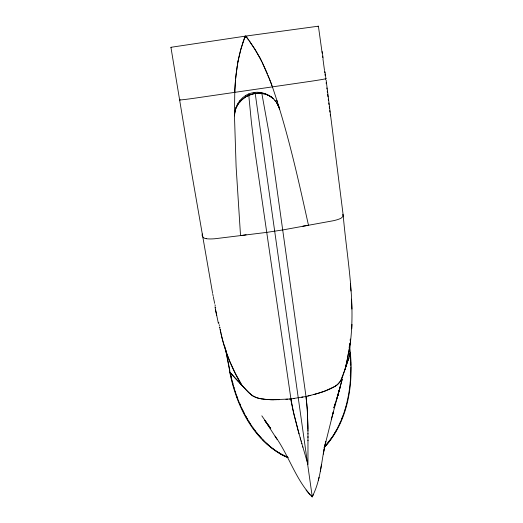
<?xml version="1.0" encoding="UTF-8"?>
<svg xmlns="http://www.w3.org/2000/svg" width="523" height="523" viewBox="0 0 523 523"><rect width="100%" height="100%" fill="white"/><g stroke="black" fill="none" stroke-linecap="round" stroke-linejoin="round"><path stroke-width="0.78" d="M342.866 214.286L343.023 216.411L341.146 218.15A16.514 3.465 -7.3 0 1 333.347 220.726L282.917 229.917L266.645 232.395L214.94 238.736A16.592 3.498 -9.1 0 1 206.154 238.671M246.13 234.801L240.534 235.657L236.108 166.582L234.467 115.681M253.25 92.669L252.452 92.819A21.855 21.574 69 0 0 250.027 93.467L248.85 93.898L249.046 98.043L251.426 122.519L254.878 150.696L290.958 399.167M235.049 110.68L234.539 114.158A4.988 1.026 -88.5 0 0 234.513 114.674A4.851 1.007 -88.6 0 0 234.474 115.786L234.474 115.465M234.474 115.59L235.239 110.379M350.371 342.63C355.607 300.124 346.827 257.401 343.18 215.149M350.299 374.926L350.26 375.808M234.755 92.231L234.814 90.878M234.768 91.983L234.467 115.792M234.487 115.138L234.539 114.158M234.775 91.845L234.801 91.264M234.807 91.1L234.853 90.1M234.827 90.662L235.089 85.831M351.992 324.378L351.776 328.843M234.879 89.511L235.37 81.804M235.115 85.393L235.513 80.104M350.456 379.28L350.828 366.741M350.456 379.299L350.214 382.391M235.507 80.124L236.069 74.436M350.292 339.061L350.155 340.532M350.207 382.424L349.527 388.589M235.664 78.391L237.187 66.146M202.27 233.944C201.42 236.514 203.807 238.547 206.199 238.658M349.874 343.206L349.684 344.807M236.121 73.998L237.926 61.806M349.331 346.984L349.39 346.494L349.292 347.847M349.286 347.318L349.161 348.298M349.521 388.635L348.573 394.728M348.978 349.612L348.861 350.436M325.417 78.816A15.52 0.53 -8.1 0 0 325.907 78.627L325.012 71.834M348.743 351.253L347.697 357.431L348.73 351.325M348.978 349.992L348.906 350.482M349.678 351.07L349.469 348.462L350.475 341.911L349.299 349.22M237.324 65.27L238.07 61.041M275.091 436.13C288.886 455.448 295.58 479.513 312.126 496.824C321.194 479.813 321.194 459.907 325.803 441.53L323.299 454.069L323.436 453.33M321.429 464.855L320.311 471.216M348.566 394.793L346.625 403.815M347.638 357.784L345.402 368.133M238.004 61.374L240.907 48.966L245.189 36.159M347.625 357.81L347.364 359.131M324.064 449.963L324.214 449.192M347.285 359.504L346.435 363.433M325.064 444.975L333.367 411.778L331.268 419.688M234.958 111.497L235.049 111.092M235.082 110.536L235.272 109.752M347.932 360.765L350.345 352.724C353.417 385.948 347.612 422.695 323.953 447.773M346.35 363.799L345.056 369.173L345.618 367.486M349.887 354.176L350.247 353.175M318.311 480.402L319.076 477.296M235.069 111.007L235.507 109.49M346.605 403.88L345.834 406.802M235.291 109.673L235.762 108.084M337.27 397.434L342.238 379.201L332.34 415.602M349.907 354.489L349.371 356.326M340.028 387.34L337.688 395.715L340.519 385.765M345.814 406.868L344.964 409.777M336.492 399.892L338.152 394.081L335.008 404.384M344.945 409.836L343.003 415.648M235.37 109.922L235.795 108.692M348.848 357.98L348.063 360.354M344.657 370.382L340.715 380.698A47.096 19.318 -8.2 0 1 339.564 382.405L337.132 384.83A29.138 12.049 -7.6 0 1 335.537 385.994M343.572 373.749L344.892 369.663M344.605 370.559L345.01 369.303M242.58 43.487L242.973 42.311M344.847 369.813L345.128 368.95M343.271 374.664L342.892 375.789M345.481 367.891L345.86 366.754M235.795 107.98L237.573 103.966M345.592 367.545L346.187 365.793M243.064 42.043L243.273 41.422M345.945 366.512L346.494 364.91M347.945 360.7L346.409 365.146M333.864 407.835L335.321 403.553L333.877 407.75M235.533 109.405L235.729 108.869M346.18 365.832L346.389 365.204M346.592 364.616L347.344 362.459M243.509 40.748L244.62 37.669M342.768 376.135L342.127 377.828M342.99 415.693L342.467 417.099M235.755 108.797L236.115 107.908M342.454 417.138L340.728 421.414M341.794 418.407L341.97 417.936M342.094 377.9L341.578 379.064M340.264 422.172L340.434 421.767M340.721 421.433L336.662 429.814M236.108 107.915L236.37 107.333M339.617 423.65L339.826 423.179M236.246 107.601L237.364 105.463M341.512 379.201L340.957 380.28M236.841 106.391L237.148 105.836M312.179 496.83L313.512 494.34M336.4 430.187L336.139 430.671M336.609 429.899L335.099 432.567M335.668 431.527L335.903 431.102M237.599 103.914L239.861 100.566M335.406 431.991L335.655 431.547M334.89 432.881L335.151 432.436M335.08 432.599L333.445 435.273M340.826 380.515L338.289 383.81A26.581 11.009 -7.5 0 1 336.25 385.503L335.027 386.32M237.462 105.3L237.926 104.554M334.282 433.92L333.909 434.535M334.687 433.253L334.432 433.678M333.713 434.861L332.713 436.444M237.834 104.692L238.651 103.482M333.432 435.286L332.909 436.097M332.602 436.62L330.765 439.353M332.543 436.659L324.489 446.93M238.24 104.07L241.528 100.135L245.464 97.043M330.614 439.568L329.242 441.458M329.072 441.687L326.672 444.707M318.533 26.163L245.045 36.185L244.463 36.924L246.353 36.649M245.052 37.041L245.836 36.067M239.907 100.508L242.652 97.677L245.758 95.428M239.756 102.044L240.456 101.246M326.542 444.857L324.502 447.185M240.534 101.161L241.129 100.527M241.214 100.442L242.528 99.213M179.454 99.73L179.382 99.841A32.308 1.105 -8.3 0 0 179.415 99.88L179.592 99.919A15.598 0.536 -8.4 0 0 180.363 99.926M242.816 98.971L243.339 98.546M243.43 98.474L244.398 97.755M244.62 97.598L244.954 97.37M212.619 293.325L191.732 173.283L170.929 47.299L245.045 36.185M245.372 97.101L246.176 96.611M335.289 386.157L332.968 387.523M334.942 386.379L324.829 391.106M245.836 95.382L247.274 94.604A22.064 21.783 69.1 0 1 248.85 93.898M246.006 96.709L246.993 96.16M332.837 387.589L331.608 388.216M331.536 388.249L330.941 388.543M330.745 388.635L329.967 389.001A47.148 19.155 -8 0 1 322.939 391.766L316.729 393.714M318.004 26.425L318.415 26.255L322.175 53.274M321.985 392.093L323.456 391.596A46.207 18.789 -8 0 0 324.698 391.152M321.769 392.165L320.959 392.427M320.769 392.492L319.801 392.793M319.592 392.858L317.834 393.394M317.553 393.479L315.715 394.002M316.474 393.786L307.89 396.042M315.461 394.074L314.761 394.27M314.571 394.316L313.8 394.525M310.433 395.401L310.793 395.31M308.982 395.767L309.708 395.584M308.4 395.911L306.001 396.512L306.942 405.148M306.707 396.336L306.001 396.512L269.574 136.124L261.833 93.388L258.159 92.283A21.855 21.574 69.1 0 0 255.649 92.355L254.864 92.434M302.588 397.055L302.948 396.996M290.965 398.912L305.955 396.519M293.978 398.428L294.344 398.376M301.699 397.199L302.15 397.127M253.426 92.643L255.211 93.473L312.205 496.497A17.004 0.51 80.8 0 1 312.087 496.758A17.409 0.523 80.8 0 1 311.93 496.281L311.793 495.739M254.623 93.558L248.824 95.291A23.274 22.816 88.1 0 1 250.465 94.624A23.189 22.731 88.1 0 1 254.845 93.525L255.577 93.421A23.162 22.705 88.6 0 1 260.075 93.218L261.833 93.388A23.274 22.809 88.6 0 0 260.081 93.218L255.793 93.388M302.895 226.171L308.492 225.321C298.149 178.742 287.872 131.953 272.365 86.753M325.561 78.796A14.788 0.503 -8.1 0 1 318.925 80.019L315.624 80.549A34.74 1.157 -8.1 0 1 310.78 81.287L195.981 97.997A34.904 1.17 -8.3 0 1 191.006 98.69L187.535 99.148A14.866 0.51 -8.4 0 1 180.226 99.945M244.666 37.094L246.287 36.865L248.915 40.343L255.028 49.378L260.081 58.19M244.28 37.153L246.706 36.806M244.529 37.277L246.941 36.93M254.668 92.46L255.211 93.473M290.677 398.938L292.913 409.816M289.448 399.029L290.925 398.918M289.664 399.016L273.013 399.742A47.181 19.174 -8.5 0 1 265.233 399.343L260.565 398.683M287.441 399.173L287.82 399.147M285.924 399.284L286.682 399.232M279.419 399.644L278.053 399.69M276.922 399.716L277.295 399.709M276.477 399.729L275.575 399.742M275.157 399.742L274.745 399.749M274.052 399.749L272.457 399.742A46.24 18.815 -8.5 0 1 271.104 399.716L270.953 399.709M270.934 399.709L264.318 399.239M264.095 399.212L263.402 399.127M263.324 399.114L261.892 398.912M261.742 398.886L259.552 398.474L259.879 398.546M260.421 398.657L260.016 398.572M263.755 93.715L264.337 93.846M264.023 93.774L264.821 93.977M264.54 93.898L265.488 94.166M265.39 94.133L265.978 94.323M265.932 94.31L269.123 95.663M170.949 47.358L171.289 47.488M266.808 94.617L267.514 94.898M287.977 457.448C254.054 443.001 236.403 406.201 229.702 371.801L230.074 372.284M287.918 457.272L282.309 454.677M287.918 457.71L284.505 456.187M267.613 94.944L268.423 95.31M284.486 456.18L282.315 455.062M268.632 95.415L272.568 97.938M259.415 92.362A22.064 21.783 69.3 0 1 261.127 92.584L265.71 93.885L270.228 96.284M281.995 454.507L280.851 453.879M282.041 454.912L280.393 453.984M280.603 453.742L279.393 453.036M280.335 453.951L276.674 451.643M279.328 452.996L276.772 451.388M270.326 96.35L270.921 96.729M269.28 95.716L269.92 96.127M276.608 451.277L275.497 450.525M271.012 96.788L271.829 97.363M276.654 451.63L272.398 448.531M270.13 96.271L270.96 96.873M275.34 450.414L274.209 449.617M274.039 449.492L272.901 448.642M251.354 394.885L245.307 389.027M270.979 96.892L272.973 98.579M272.829 448.59L271.777 447.78M271.555 447.603L270.476 446.74M272.189 448.368L270.103 446.668M270.326 446.616L269.273 445.74M272.66 98.017L273.143 98.429M269.136 445.622L264.645 441.53M269.018 445.753L267.201 444.125M273.117 98.402L273.634 98.88M273.163 98.442L273.575 98.821M267.181 444.112L265.815 442.831M273.647 98.893L276.334 102.096M248.85 392.747L252.825 395.898L256.63 397.67A29.183 12.081 -8.8 0 0 258.643 398.258L259.526 398.467L257.754 398.023A26.627 11.048 -8.9 0 1 255.08 397.081L253.282 396.173A47.103 19.318 -8.2 0 1 251.413 394.924M265.109 442.151L265.449 442.484M264.573 441.458L258.329 434.711M248.379 392.296L241.953 385.333M264.396 441.445L263.076 440.098M262.892 439.915L262.539 439.542M238.155 381.254L235.971 378.953M238.161 381.26L238.612 381.744M239.822 383.032L238.841 381.986M235.572 378.508L240.351 383.601M235.795 378.757L230.911 373.317M235.612 378.567L232.957 375.658M239.756 382.967L241.149 384.464M240.266 383.516L241.417 384.751M241.685 385.039L241.116 384.431M241.58 384.935L242.129 385.529L235.559 373.775L229.878 361.602L225.988 351.404L222.667 340.27M242.221 385.634L245.012 388.707M261.193 438.091L259.349 435.999M232.774 375.455L231.244 373.71M310.119 494.902L306.118 490.077M274.83 100.527L275.765 101.704M231.29 373.762L230.565 372.892M258.767 435.313L259.048 435.646M258.316 434.698L256.401 432.351M230.826 373.206L229.924 372.088L225.367 348.586M230.453 372.762L230.146 372.383M257.578 433.868L256.728 432.809M252.746 427.454L256.381 432.318M245.699 36.087L246.3 36.865M256.244 432.181L256.545 432.573M269.567 427.016L268.717 425.931L270.705 428.514M246.438 37.048L248.706 40.049M255.61 431.364L255.1 430.684M269.731 427.193L264.677 420.296L270.574 428.468L261.827 415.831M249.36 40.944L250.38 42.37M253.786 428.899L253.217 428.102M252.714 427.409L251.217 425.166M276.412 102.6L276.87 103.293M276.321 102.077L276.562 102.443M250.981 424.879L247.752 419.74M265.207 420.93L277.098 439.444M276.543 102.416L277.059 103.26M250.347 423.833L249.968 423.244M249.255 422.1L249.033 421.747M277.085 103.639L277.53 104.391M247.719 419.681L246.209 417.079M241.325 384.66C232.049 368.918 225.027 351.796 221.066 333.942M247.438 419.067L247.68 419.492M277.144 103.404L277.478 103.999M247.104 418.492L246.849 418.04M277.569 104.463L279.642 109.176A4.838 0.68 72.1 0 0 279.289 108.111A4.969 0.68 72 0 0 279.112 107.627M246.176 417.021L244.731 414.379M245.902 416.354L246.15 416.798M277.504 104.057L278.079 105.188M244.699 414.321L240.665 406.031M259.924 57.89L261.899 61.727M260.291 58.583L265.645 69.722M244.248 413.235L244.476 413.673M243.744 412.242L243.908 412.575M243.332 411.424L243.522 411.804M262.291 62.518L270.62 81.974M242.711 410.15L242.966 410.679M242.208 409.104L242.463 409.627M240.645 405.985L238.253 400.285M265.821 70.128L267.384 73.795M240.292 404.848L239.724 403.508M268.044 75.384L268.364 76.175M268.685 76.973L268.999 77.764M238.246 400.252L237.141 397.356M269.306 78.548L271.444 84.196M270.777 82.386L271.581 84.563M237.573 398.062L237.756 398.539M237.128 397.336L233.408 385.981L230.1 372.866M271.535 84.451L271.914 85.478M271.646 84.746L271.777 85.112M237.063 396.663L237.226 397.114M271.836 85.275L272.431 86.936M236.684 395.604L236.527 395.172M325.947 78.581L325.568 78.47L325.711 79.529M235.664 392.629L235.442 391.949M233.951 387.144L234.101 387.641M302.915 447.217L301.751 443.229M302.771 446.714L307.962 464.522L307.975 440.144M300.457 438.777L301.176 441.249M301.032 440.752L301.895 443.726M300.32 438.281L298.646 432.462M300.176 437.79L300.601 439.268M299.058 433.9L293.037 410.405M298.241 431.037L298.509 431.985M233.513 385.614L233.389 385.17M298.103 430.56L293.834 413.994L290.971 399.252M232.964 383.64L232.683 382.575M232.539 382.052L232.676 382.561M232.277 381.032L232.408 381.542M222.55 339.806L222.131 338.152M215.574 307.236L215.718 307.831M222.027 337.714L221.634 336.06M231.382 377.436L230.336 372.938M215.286 306.014L214.986 304.739M230.055 372.644L229.97 372.278M230.212 372.383L230.329 372.886M221.484 335.393L221.137 333.844M220.968 333.504L220.614 331.876M218.385 323.443L214.96 306.896M229.826 370.63L225.818 349.946M220.941 332.961L220.66 331.621M220.438 331.059L220.078 329.287M215.528 309.747L216.731 315.689M220.425 330.477L220.196 329.333M213.279 296.672L213.443 297.476A47.874 2.595 81.1 0 0 214.691 303.405M219.908 328.47L219.64 327.097M213.116 295.855L212.789 294.181M219.889 327.803L219.745 327.032M219.379 325.724L219.17 324.626M218.777 322.547L218.895 323.168M225.531 348.331L225.629 348.867M225.08 346.965L225.151 347.37M322.175 51.574L323.136 58.328M322.56 56.085L322.75 57.484M326.136 80.143L343.219 215.483M322.946 58.89L324.456 70.095M324.548 70.795L324.829 72.887M325.012 74.286L325.201 75.678M306.086 397.134L307.347 410.692L307.903 426.01M326.13 82.693L326.267 83.745M326.823 87.956L326.96 89.008M327.235 91.113L327.372 92.166M327.646 94.271L327.98 96.847M328.274 99.141L328.477 100.671M328.771 102.959L328.967 104.482M329.261 106.77L329.451 108.294M329.745 110.582L329.941 112.099M330.229 114.38L330.425 115.897M349.632 345.069L349.861 347.664M349.292 346.403L349.41 347.73M349.861 347.677L350.109 350.861M349.429 348.004L349.469 348.462M306.988 405.75L307.04 406.345M350.933 291.017L350.39 283.891M307.086 406.94L307.132 407.541M349.684 351.201L349.789 352.626M350.155 351.463L350.227 352.456M307.171 408.136L307.217 408.731M307.256 409.326L307.916 427.003M350.332 354.064L350.515 357.229M349.9 354.391L349.965 355.444M350.279 353.254L350.305 353.653M349.874 353.979L349.854 353.581M350.515 357.242L350.665 360.399M351.469 299.182L351.927 309.06M350.09 357.569L350.142 358.628M350.685 360.85L350.698 361.295M350.717 361.89L350.756 362.975M350.332 363.367L350.345 363.962M350.763 363.367L350.809 365.348M350.345 364.015L350.371 365.008M307.91 426.507L307.929 427.991M307.923 427.494L307.949 430.965M307.929 428.481L307.942 429.475M307.949 430.462L307.962 433.979M307.962 433.475L307.975 440.667M307.969 436.535L307.969 437.561M250.275 42.441A140.948 138.87 47.7 0 1 259.826 57.935M238.115 61.047A138.817 136.555 83.9 0 1 242.646 43.514M277.876 104.698A6.851 1 72.6 0 1 279.694 109.078M246.941 96.507A26.111 19.619 11.2 0 1 249.02 95.532M246.836 95.99A26.006 20.051 14 0 1 248.667 95.094M261.958 93.114A26.189 19.599 -35.3 0 1 264.154 93.539M261.735 93.617A26.052 19.129 -32.9 0 1 263.644 93.918M276.294 100.318A21.247 4.812 79.7 0 1 277.608 101.455M234.507 114.079A6.91 1.471 -88.9 0 1 234.945 111.419M278.092 105.28A6.884 0.935 72 0 1 279.105 107.666M325.934 78.555A32.191 1.098 -8.1 0 0 325.862 78.522"/></g></svg>
